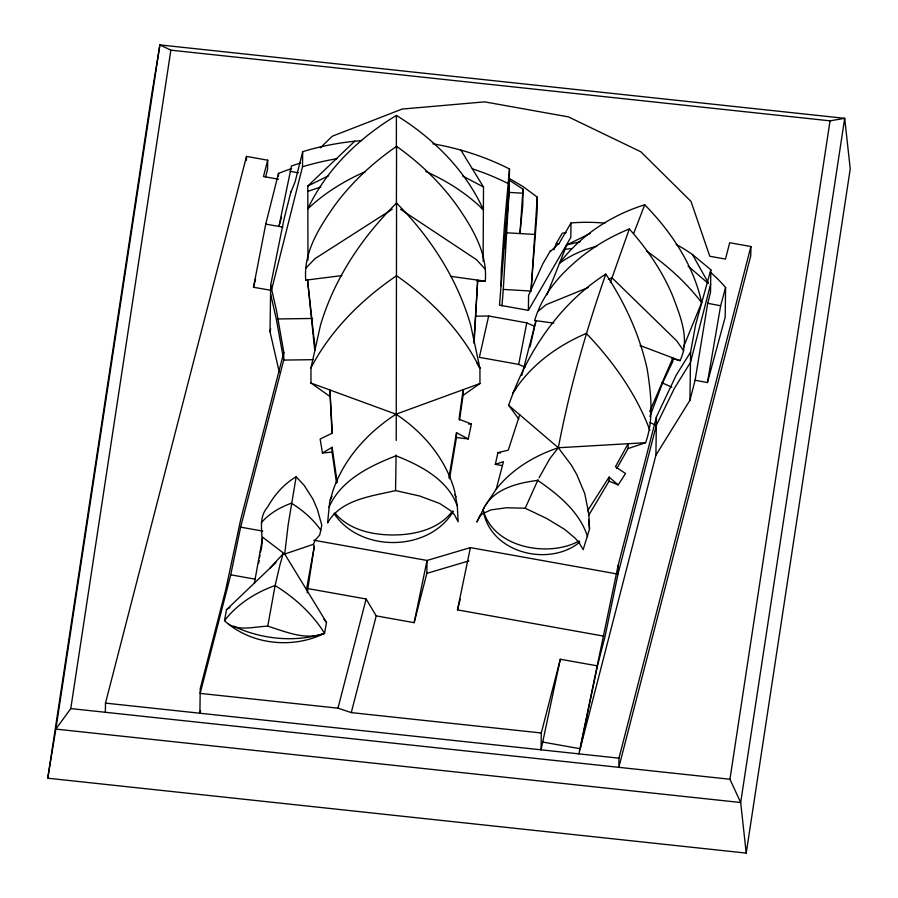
<?xml version="1.0" encoding="UTF-8"?>
<svg xmlns="http://www.w3.org/2000/svg" width="898" height="898" viewBox="0 0 898 898"><rect width="100%" height="100%" fill="white"/><g stroke="black" fill="none" stroke-linecap="round" stroke-linejoin="round"><path stroke-width="1.35" d="M396.22 440.424L396.557 203.083C362.186 236.926 334.449 278.425 320.564 324.874L310.966 367.888L310.966 383.334M307.554 280.154L305.735 280.142C303.367 252.181 319.149 227.71 334.449 205.788C351.5 182.474 372.872 162.74 396.579 146.329C420.938 163.694 442.748 184.685 459.619 209.481C473.92 230.719 487.625 254.572 485.268 281.164L476.872 281.119M361.602 140.582A236.859 194.731 0.8 0 0 354.755 141.21L307.801 186.021L307.958 260.229M396.579 146.329L396.4 203.868M365.351 171.641C344.316 180.824 324.481 193.081 307.767 208.897C326.389 169.228 359.234 137.787 396.422 115.438L396.355 148.237M432.915 143.815A236.859 194.731 0.8 0 1 460.865 150.101L483.517 187.02L483.113 261.217M396.097 455.017L395.558 490.577C371.817 496.235 340.746 499.355 327.59 522.962L329.656 502.263L332.731 491.442C343.53 459.001 367.63 432.522 396.018 414.203L479.947 383.536L479.936 368.348L470.732 325.278C457.408 278.885 430.423 237.162 396.557 203.083M105.369 712.282L105.493 703.112L246.49 156.409L267.694 160.203L267.559 169.363L265.617 176.906M246.434 160.338L246.49 156.409M279.289 372.255L270.029 331.721L270.68 285.115L283.835 219.965L291.008 191.42L290.997 192.037L295.195 181.519L302.705 151.639A236.803 194.686 0.8 0 1 354.755 141.21M278.47 176.12L278.503 173.348L265.741 224.13L253.483 287.27L270.747 290.279M270.68 285.171L276.404 310.259L283.813 352.375L283.712 360.087L240.63 527.148L230.741 574.81L200.164 693.391L337.974 708.163L351.275 712.608L541.292 732.981L560.307 659.244L597.451 665.878L605.061 636.379L617.97 574.114L656.326 425.394L674.42 388.306L690.461 362.444L710.632 284.228M271.578 289.829L302.491 166.77L302.705 151.639M332.013 433.633L329.892 389.99L332.327 433.072L320.148 439.066L322.438 453.019L332.058 452.121L332.125 447.294L322.438 453.019M337.188 482.372L332.125 447.294M307.329 588.493L366.126 599L376.217 615.893L414.146 622.673L426.853 573.362L427.033 560.453L470.395 547.612L616.589 573.867M448.91 477.848L456.498 432.713L468.251 438.931L471.405 424.002L459.024 419.231L463.155 389.665L463.076 395.378L459.54 420.062M449.528 478.791L456.431 437.539L456.498 432.713M501.05 285.845L501.264 270.713L504.609 223.299L509.48 168.97A236.915 194.776 0.8 0 0 460.865 150.101M509.48 168.97L509.166 190.803L504.553 248.05M522.995 189.141L522.771 205.081L519.953 233.57L522.995 189.141L509.2 180.139M472.303 168.779A236.859 194.731 0.8 0 1 509.267 184.101L499.501 305.163L528.383 310.36L528.585 295.352L542.762 263.922L550.553 250.531L550.541 251.339L559.196 243.257L571.016 222.94A161.55 132.825 0.8 0 1 604.915 223.153M509.256 178.466L522.816 186.425L537.273 197.145L537.06 212.343L530.999 291.053L503.295 289.414L501.96 305.915M535.96 321.563L535.971 320.698L521.805 375.42M541.292 732.981L541.056 749.819L618.958 758.17L750.908 246.523L729.692 242.741L725.483 259.073L709.768 256.256L691.022 201.444L640.846 151.796L568.434 116.886L484.651 101.867L402.136 109.062L332.271 136.215L320.373 147.811M571.016 222.94L570.814 237.42L528.383 310.36M588.224 512.331L588.257 509.738L609.091 477.085L618.172 484.909L625.569 473.527L615.456 466.736L628.14 443.702L628.072 448.573L616.735 468.588M588.864 515.048L609.035 481.193L609.091 477.085M617.97 574.114L618.093 565.605L656.438 416.897L676.205 375.162L690.607 352.095L695.636 324.649L710.834 269.737L692.403 254.471A161.55 132.825 0.8 0 0 676.138 244.402M618.958 758.17L618.834 767.33L750.773 255.694L750.908 246.523M618.093 565.605L578.873 753.871L655.91 455.14L656.438 416.897M655.91 455.14L689.933 400.284L690.607 352.095M710.834 269.737L710.52 292.378L707.703 303.311L695.108 380.236L689.933 400.284M710.419 272.229A160.372 131.849 0.8 0 1 725.595 287.528L725.18 317.207L707.433 382.559L695.108 380.236M628.072 448.573L645.595 442.692C654.058 419.467 650.983 393.481 647.256 369.426C639.803 335.313 625.053 303.142 605.813 274.092C558.646 304.265 526.509 353.06 508.661 405.324L508.695 405.548M503.295 289.414L509.043 192.397L522.591 193.193M474.155 342.295L477.691 280.109L473.841 343.092M530.999 291.053L537.273 197.145M275.978 562.395L226.476 609.753L224.511 620.63C235.377 632.686 253.741 626.523 267.75 626.175C285.8 631.698 305.735 640.802 324.548 633.315L326.513 622.437L284.722 554.044L288.123 525.117L296.16 476.771L304.164 485.391L313.088 499.389L317.387 509.435L321.787 525.251L319.744 534.927L314.962 540.428L313.469 544.278L314.289 546.455L307.206 592.759M47.762 778.207L151.773 94.009L159.878 44.9L844.692 118.323L850.238 168.903L746.227 853.1L47.762 778.207L55.867 729.097L159.878 44.9L170.867 50.165L830.044 120.848L844.692 118.323L740.682 802.52L746.227 853.1M830.044 120.848L729.951 779.251L740.682 802.52L55.867 729.097L70.774 708.578L170.867 50.165M258.703 563.102L259.129 560.374M259.544 557.658L259.971 554.93M260.386 552.214C265.539 537.083 255.885 520.402 267.626 507.056C274.485 494.854 284.004 483.91 296.16 476.771M707.433 382.559L720.645 305.747L725.595 287.528M254.415 583.038L262.699 537.24L284.722 554.044L313.469 544.278M267.75 626.175L275.114 585.541L279.94 564.921L283.173 553.752L284.722 554.044M306.476 589.638L314.289 546.455M525.072 367.226L518.696 364.397L526.767 322.853L488.669 316.006L476.097 316.175M300.527 163.032A237.914 195.596 0.8 0 0 291.513 165.962L278.93 226.431L281.523 217.08M414.146 622.673L427.033 560.453L313.806 540.226M603.68 636.132L457.486 609.877L470.395 547.612M105.493 703.112L541.056 749.819L560.307 659.244M597.451 665.878L580.187 748.741L543.043 742.107M530.067 346.875L534.647 326.344M488.669 316.006L479.364 357.337L518.696 364.397M502.049 465.523L495.303 464.378L497.963 452.592L508.268 450.19L519.706 414.764M518.853 419.119L508.661 405.324L558.332 447.754L571.42 465.231L576.729 474.436L584.721 493.541L588.875 513.712L589.515 529.045L583.139 549.666L579.131 542.762L575.281 538.295L564.898 529.539L546.658 518.46L525.184 508.234L506.416 507.763L490.993 509.884L482.664 513.678L479.757 516.339L476.827 522.052L484.269 507.37M253.483 287.27L255.526 279.155M270.029 331.721L270.702 329.072M267.694 160.203L263.484 176.524L278.481 179.207M283.813 352.375L240.731 519.437L225.768 589.616L200.232 688.643L199.895 713.236L200.591 710.531M337.974 708.163L366.126 599M351.275 712.608L376.217 615.893M457.486 609.877L460.236 599.202M534.972 325.143L535.635 322.752M605.813 274.092C586.046 330.812 569.534 388.711 558.332 447.754L549.845 458.586L539.058 477.803M485.212 505.765L496.257 489.096L503.452 461.651L495.303 464.378M610.348 282.522L629.318 228.968C647.054 248.836 662.23 271.039 672.591 295.655C680.145 315.916 690.483 339.579 679.999 360.648L671.929 358.425M329.027 507.157C340.87 480.003 369.886 465.939 396.085 455.802C420.59 465.523 447.911 479.599 457.284 505.989M633.674 233.514L644.73 204.766C671.345 231.931 693.525 264.989 701.63 302.637L683.625 346.684M579.771 542.145C548.341 567.783 489.275 552.562 483.113 509.593C492.474 489.084 517.304 482.978 537.756 480.363C558.343 494.618 579.782 511.95 587.561 536.712M553.976 249.756L556.345 243.279L562.26 233.256A160.372 131.849 0.8 0 1 566.066 232.672M649.883 416.526L662.556 383.042L672.838 361.4L672.883 357.954L649.714 411.497M546.961 294.69L566.829 244.885L590.312 233.379M536.14 320.934L534.658 320.519C541.112 298.574 554.773 280.322 571.656 265.179C588.448 249.633 608.148 237.566 629.318 228.968M525.184 508.234L538.048 479.734M330.127 499.917L332.024 496.414M310.966 367.888L311.056 367.742A377.811 246.782 -0.2 0 1 396.557 275.72A377.811 246.782 -0.2 0 1 479.858 368.202L479.936 368.348M512.915 392.954L512.971 392.875A254.011 159.328 23.3 0 1 516.137 388.351M453.322 511.321C428.963 552.225 360.098 552.91 334.045 513.476M512.971 392.875L512.994 392.853A322.09 202.039 23.3 0 1 586.315 333.405M261.251 522.759C269.22 513.589 280.041 507.28 291.39 503.183C302.772 510.277 313.211 519.224 320.867 530.314M224.511 620.63C237.285 604.062 255.56 592.5 275.114 585.541C294.757 597.675 312.279 613.637 324.548 633.315C295.173 642.856 261.217 639.297 233.603 626.198M496.257 489.096C511.983 469.227 534.49 455.668 558.332 447.754L645.595 442.692M270.163 567.974L283.173 553.752M452.547 511.052C439.01 529.102 415.538 534.737 394.009 534.972C372.603 535.051 349.232 530.146 334.898 512.971M305.758 268.233L314.962 258.669L392.202 209.234M538.542 310.899L545.995 304.725L588.078 287.607M463.076 395.378L479.947 383.536M226.476 609.753L229.955 607.497M579.277 540.91C548.431 557.972 492.733 547.915 483.113 509.593M307.801 186.021L328.589 175.739M608.384 279.401L611.942 277.74L676.643 340.791L683.692 350.77M644.73 204.766C611.28 215.194 580.591 235.254 559.387 263.361C570.589 255.279 583.408 249.521 596.822 246.243M307.789 191.375L320.822 186.975M426.853 573.362L468.902 560.902M566.829 244.885L580.041 241.764M305.735 280.142L341.88 275.607M565.089 249.206L571.97 248.611M277.684 318.958L312.616 318.464M313.054 359.671L283.712 360.087L276.292 318.981L270.556 293.893M468.633 424.036L471.405 424.002M506.842 232.795L534.4 234.423M70.774 708.578L729.951 779.251M456.431 437.539L468.251 438.931M534.658 320.519L553.83 323.123M450.976 276.404L485.268 281.164M497.963 452.592L500.534 452.996M290.02 171.316L298.271 172.753M265.741 224.13L282.937 227.127M240.63 527.148L262.721 531.1M230.741 574.81L255.358 579.21M707.703 303.311L720.645 305.747M395.558 490.577L419.748 496.033L439.762 503.52L450.673 510.704L454.5 514.812L458.148 521.772L457.329 506.315L454.635 491.049C445.947 459.001 423.351 432.308 396.018 414.203L310.977 383.064L329.802 396.344M556.345 243.279L558.848 244.11M640.072 345.506L679.999 360.648M609.035 481.193L618.172 484.909M425.753 171.473C446.968 180.902 466.87 193.586 483.483 209.896C465.467 170.07 433.218 138.202 396.422 115.438M526.767 322.853L534.411 326.232M661.691 382.66L671.872 387.173M650.051 422.621L655.069 424.844M462.616 175.986L483.517 187.02M400.497 209.279L476.344 259.578L485.066 269.007M646.47 250.969C667.18 265.46 686.297 282.466 701.63 302.637M481.35 208.168L483.483 209.896M688.081 266.111L708.017 283.263M323.886 619.294L326.513 622.437M479.858 368.214L479.88 368.247A297.945 194.608 -0.2 0 0 476.591 362.22M692.403 254.471L708.399 282.971M454.837 494.517L456.038 496.841M649.849 430.322L649.815 430.209A322.09 202.039 23.3 0 0 586.293 333.394M332.058 452.121L336.537 483.057M315.321 350.366L307.52 279.873L314.704 350.029M588.572 520.065L589.515 529.045M324.548 633.315A78.654 64.656 0.8 0 1 228.384 623.998M302.491 166.77A236.859 194.731 0.8 0 1 336.885 158.733M278.526 173.381A246.535 202.69 0.8 0 1 291.603 168.588"/></g></svg>
